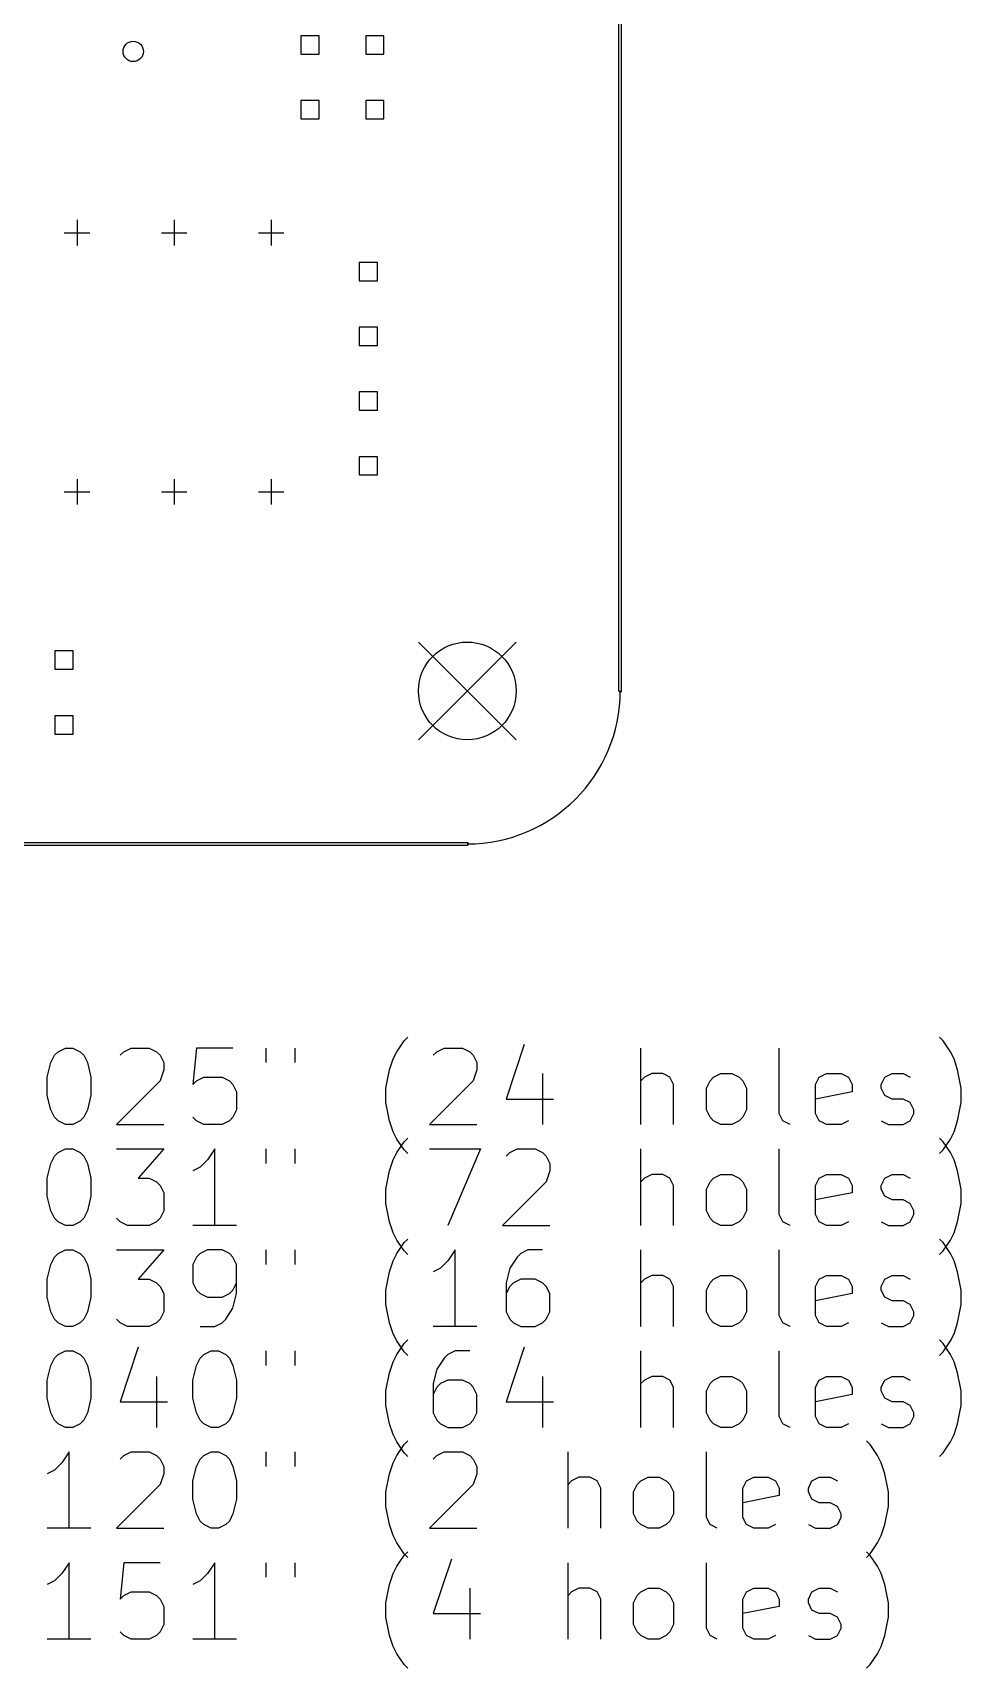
# Model space of a CAD drawing. Extents: x 126 to 198, y -177 to -50.
# Drawn here: x 161.9 to 198.4, y -177.3 to -113.2 of the extents above; entities that cross this region are included whole.
import ezdxf

# ---------------------------------------------------------------- set-up
doc = ezdxf.new("R2010")
doc.units = 0
doc.header["$MEASUREMENT"] = 0
doc.layers.add('BLACK', color=7, linetype='CONTINUOUS')

msp = doc.modelspace()

# ---------------------------------------------------------------- linework, layer by layer
at = {"layer": 'Black'}
for p, q in [((184.95, -139), (184.95, -56)), ((185.05, -139), (185.05, -56)), ((173.191, -113.301), (172.473, -113.301)), ((172.473, -113.301), (172.473, -114.019)), ((173.191, -114.019), (173.191, -113.301)), ((175.731, -113.301), (175.013, -113.301)), ((175.013, -113.301), (175.013, -114.019)), ((175.731, -114.019), (175.731, -113.301)), ((172.473, -114.019), (173.191, -114.019)), ((175.013, -114.019), (175.731, -114.019)), ((173.191, -115.841), (172.473, -115.841)), ((172.473, -115.841), (172.473, -116.559)), ((173.191, -116.559), (173.191, -115.841)), ((175.731, -115.841), (175.013, -115.841)), ((175.013, -115.841), (175.013, -116.559)), ((175.731, -116.559), (175.731, -115.841)), ((172.473, -116.559), (173.191, -116.559)), ((175.013, -116.559), (175.731, -116.559)), ((163.688, -120.526), (163.688, -121.526)), ((167.498, -120.526), (167.498, -121.526)), ((171.308, -120.526), (171.308, -121.526)), ((163.188, -121.026), (164.188, -121.026)), ((166.998, -121.026), (167.998, -121.026)), ((170.808, -121.026), (171.808, -121.026)), ((175.477, -122.191), (174.759, -122.191)), ((174.759, -122.191), (174.759, -122.909)), ((175.477, -122.909), (175.477, -122.191)), ((174.759, -122.909), (175.477, -122.909)), ((175.477, -124.731), (174.759, -124.731)), ((174.759, -124.731), (174.759, -125.449)), ((175.477, -125.449), (175.477, -124.731)), ((174.759, -125.449), (175.477, -125.449)), ((175.477, -127.271), (174.759, -127.271)), ((174.759, -127.271), (174.759, -127.989)), ((175.477, -127.989), (175.477, -127.271)), ((174.759, -127.989), (175.477, -127.989)), ((175.477, -129.811), (174.759, -129.811)), ((174.759, -129.811), (174.759, -130.529)), ((175.477, -130.529), (175.477, -129.811)), ((163.688, -130.686), (163.688, -131.686)), ((167.498, -130.686), (167.498, -131.686)), ((171.308, -130.686), (171.308, -131.686)), ((174.759, -130.529), (175.477, -130.529)), ((163.188, -131.186), (164.188, -131.186)), ((166.998, -131.186), (167.998, -131.186)), ((170.808, -131.186), (171.808, -131.186)), ((177.082, -137.082), (180.918, -140.918)), ((180.918, -137.082), (177.082, -140.918)), ((163.539, -137.431), (162.821, -137.431)), ((162.821, -137.431), (162.821, -138.149)), ((163.539, -138.149), (163.539, -137.431)), ((162.821, -138.149), (163.539, -138.149)), ((163.539, -139.971), (162.821, -139.971)), ((162.821, -139.971), (162.821, -140.689)), ((163.539, -140.689), (163.539, -139.971)), ((162.821, -140.689), (163.539, -140.689)), ((136, -144.95), (179, -144.95)), ((136, -145.05), (179, -145.05)), ((176.521, -152.721), (176.664, -152.579)), ((197.664, -152.721), (197.521, -152.579)), ((162.664, -153.579), (162.807, -153.293)), ((162.807, -153.293), (162.95, -153.15)), ((162.95, -153.15), (163.236, -153.007)), ((163.236, -153.007), (163.521, -153.007)), ((163.521, -153.007), (163.807, -153.15)), ((163.807, -153.15), (163.95, -153.293)), ((163.95, -153.293), (164.093, -153.579)), ((165.379, -153.293), (165.521, -153.15)), ((165.521, -153.15), (165.807, -153.007)), ((165.807, -153.007), (166.521, -153.007)), ((166.521, -153.007), (166.807, -153.15)), ((166.807, -153.15), (166.95, -153.293)), ((166.95, -153.293), (167.093, -153.579)), ((168.379, -153.007), (168.236, -154.436)), ((169.807, -153.007), (168.379, -153.007)), ((171.093, -153.007), (171.093, -153.579)), ((172.236, -153.007), (172.236, -153.579)), ((176.093, -153.436), (176.236, -153.15)), ((176.236, -153.15), (176.521, -152.721)), ((177.664, -153.293), (177.807, -153.15)), ((177.807, -153.15), (178.093, -153.007)), ((178.093, -153.007), (178.807, -153.007)), ((178.807, -153.007), (179.093, -153.15)), ((179.093, -153.15), (179.236, -153.293)), ((179.236, -153.293), (179.379, -153.579)), ((181.236, -152.864), (180.521, -155.007)), ((185.807, -156.007), (185.807, -153.007)), ((191.236, -155.579), (191.236, -153.007)), ((197.95, -153.15), (197.664, -152.721)), ((198.093, -153.436), (197.95, -153.15)), ((162.521, -154.15), (162.664, -153.579)), ((164.093, -153.579), (164.236, -154.15)), ((167.093, -153.864), (166.95, -154.293)), ((167.093, -153.579), (167.093, -153.864)), ((175.807, -154.579), (175.95, -153.864)), ((175.95, -153.864), (176.093, -153.436)), ((179.379, -153.864), (179.236, -154.293)), ((179.379, -153.579), (179.379, -153.864)), ((198.236, -153.864), (198.093, -153.436)), ((198.379, -154.579), (198.236, -153.864)), ((162.521, -154.864), (162.521, -154.15)), ((164.236, -154.15), (164.236, -154.864)), ((166.95, -154.293), (165.236, -156.007)), ((168.236, -154.436), (168.379, -154.293)), ((168.379, -154.293), (168.664, -154.15)), ((168.664, -154.15), (169.379, -154.15)), ((169.379, -154.15), (169.664, -154.293)), ((169.664, -154.293), (169.807, -154.436)), ((169.807, -154.436), (169.95, -154.721)), ((175.807, -155.15), (175.807, -154.579)), ((179.236, -154.293), (177.521, -156.007)), ((181.95, -154.007), (181.95, -156.007)), ((185.95, -154.15), (185.807, -154.293)), ((186.236, -154.007), (185.95, -154.15)), ((186.664, -154.007), (186.236, -154.007)), ((186.95, -154.15), (186.664, -154.007)), ((187.093, -154.436), (186.95, -154.15)), ((187.093, -156.007), (187.093, -154.436)), ((188.379, -154.579), (188.521, -154.293)), ((188.379, -155.436), (188.379, -154.579)), ((188.521, -154.293), (188.664, -154.15)), ((188.664, -154.15), (188.95, -154.007)), ((188.95, -154.007), (189.379, -154.007)), ((189.379, -154.007), (189.664, -154.15)), ((189.664, -154.15), (189.807, -154.293)), ((189.807, -154.293), (189.95, -154.579)), ((189.95, -154.579), (189.95, -155.436)), ((192.664, -154.436), (192.807, -154.15)), ((192.664, -155.579), (192.664, -154.436)), ((192.807, -154.15), (193.093, -154.007)), ((193.093, -154.007), (193.664, -154.007)), ((193.664, -154.007), (193.95, -154.15)), ((193.95, -154.15), (194.093, -154.436)), ((194.093, -154.436), (194.093, -154.721)), ((195.236, -154.436), (195.379, -154.15)), ((195.236, -154.579), (195.236, -154.436)), ((195.379, -154.864), (195.236, -154.579)), ((195.379, -154.15), (195.664, -154.007)), ((195.664, -154.007), (196.093, -154.007)), ((196.093, -154.007), (196.379, -154.15)), ((198.379, -155.15), (198.379, -154.579)), ((162.664, -155.436), (162.521, -154.864)), ((164.236, -154.864), (164.093, -155.436)), ((169.95, -154.721), (169.95, -155.436)), ((175.95, -155.864), (175.807, -155.15)), ((180.521, -155.007), (182.379, -155.007)), ((194.093, -154.721), (192.664, -155.007)), ((195.664, -155.007), (195.379, -154.864)), ((196.093, -155.007), (195.664, -155.007)), ((196.379, -155.15), (196.093, -155.007)), ((196.521, -155.436), (196.379, -155.15)), ((198.236, -155.864), (198.379, -155.15)), ((162.807, -155.721), (162.664, -155.436)), ((162.95, -155.864), (162.807, -155.721)), ((163.236, -156.007), (162.95, -155.864)), ((163.807, -155.864), (163.521, -156.007)), ((163.95, -155.721), (163.807, -155.864)), ((164.093, -155.436), (163.95, -155.721)), ((168.379, -155.864), (168.236, -155.721)), ((168.664, -156.007), (168.379, -155.864)), ((169.664, -155.864), (169.379, -156.007)), ((169.807, -155.721), (169.664, -155.864)), ((169.95, -155.436), (169.807, -155.721)), ((176.093, -156.293), (175.95, -155.864)), ((188.521, -155.721), (188.379, -155.436)), ((188.664, -155.864), (188.521, -155.721)), ((188.95, -156.007), (188.664, -155.864)), ((189.664, -155.864), (189.379, -156.007)), ((189.807, -155.721), (189.664, -155.864)), ((189.95, -155.436), (189.807, -155.721)), ((191.379, -155.864), (191.236, -155.579)), ((191.664, -156.007), (191.379, -155.864)), ((192.807, -155.864), (192.664, -155.579)), ((193.093, -156.007), (192.807, -155.864)), ((193.95, -155.864), (193.664, -156.007)), ((195.236, -155.864), (195.521, -156.007)), ((196.093, -156.007), (196.379, -155.864)), ((196.379, -155.864), (196.521, -155.579)), ((196.521, -155.579), (196.521, -155.436)), ((198.093, -156.293), (198.236, -155.864)), ((163.521, -156.007), (163.236, -156.007)), ((165.236, -156.007), (167.093, -156.007)), ((169.379, -156.007), (168.664, -156.007)), ((176.236, -156.579), (176.093, -156.293)), ((176.521, -156.681), (176.664, -156.539)), ((177.521, -156.007), (179.379, -156.007)), ((189.379, -156.007), (188.95, -156.007)), ((193.664, -156.007), (193.093, -156.007)), ((195.521, -156.007), (196.093, -156.007)), ((197.664, -156.681), (197.521, -156.539)), ((197.95, -156.579), (198.093, -156.293)), ((162.807, -157.253), (162.95, -157.11)), ((162.95, -157.11), (163.236, -156.967)), ((163.236, -156.967), (163.521, -156.967)), ((163.521, -156.967), (163.807, -157.11)), ((163.807, -157.11), (163.95, -157.253)), ((165.236, -156.967), (167.093, -156.967)), ((167.093, -156.967), (166.093, -158.11)), ((169.093, -156.967), (168.807, -157.396)), ((169.093, -159.967), (169.093, -156.967)), ((171.093, -156.967), (171.093, -157.539)), ((172.236, -156.967), (172.236, -157.539)), ((176.093, -157.396), (176.236, -157.11)), ((176.521, -157.007), (176.236, -156.579)), ((176.236, -157.11), (176.521, -156.681)), ((176.664, -157.15), (176.521, -157.007)), ((177.521, -156.967), (179.521, -156.967)), ((179.521, -156.967), (178.236, -159.967)), ((180.521, -157.253), (180.664, -157.11)), ((180.664, -157.11), (180.95, -156.967)), ((180.95, -156.967), (181.664, -156.967)), ((181.664, -156.967), (181.95, -157.11)), ((181.95, -157.11), (182.093, -157.253)), ((185.807, -159.967), (185.807, -156.967)), ((191.236, -159.539), (191.236, -156.967)), ((197.521, -157.15), (197.664, -157.007)), ((197.664, -157.007), (197.95, -156.579)), ((197.95, -157.11), (197.664, -156.681)), ((198.093, -157.396), (197.95, -157.11)), ((162.521, -158.11), (162.664, -157.539)), ((162.664, -157.539), (162.807, -157.253)), ((163.95, -157.253), (164.093, -157.539)), ((164.093, -157.539), (164.236, -158.11)), ((168.521, -157.681), (168.236, -157.824)), ((168.807, -157.396), (168.521, -157.681)), ((175.807, -158.539), (175.95, -157.824)), ((175.95, -157.824), (176.093, -157.396)), ((182.093, -157.253), (182.236, -157.539)), ((182.236, -157.824), (182.093, -158.253)), ((182.236, -157.539), (182.236, -157.824)), ((198.236, -157.824), (198.093, -157.396)), ((198.379, -158.539), (198.236, -157.824)), ((162.521, -158.824), (162.521, -158.11)), ((164.236, -158.11), (164.236, -158.824)), ((166.093, -158.11), (166.521, -158.11)), ((166.521, -158.11), (166.807, -158.253)), ((166.807, -158.253), (166.95, -158.396)), ((166.95, -158.396), (167.093, -158.681)), ((182.093, -158.253), (180.379, -159.967)), ((185.95, -158.11), (185.807, -158.253)), ((186.236, -157.967), (185.95, -158.11)), ((186.664, -157.967), (186.236, -157.967)), ((186.95, -158.11), (186.664, -157.967)), ((187.093, -158.396), (186.95, -158.11)), ((187.093, -159.967), (187.093, -158.396)), ((188.379, -158.539), (188.521, -158.253)), ((188.521, -158.253), (188.664, -158.11)), ((188.664, -158.11), (188.95, -157.967)), ((188.95, -157.967), (189.379, -157.967)), ((189.379, -157.967), (189.664, -158.11)), ((189.664, -158.11), (189.807, -158.253)), ((189.807, -158.253), (189.95, -158.539)), ((192.664, -158.396), (192.807, -158.11)), ((192.664, -159.539), (192.664, -158.396)), ((192.807, -158.11), (193.093, -157.967)), ((193.093, -157.967), (193.664, -157.967)), ((193.664, -157.967), (193.95, -158.11)), ((193.95, -158.11), (194.093, -158.396)), ((194.093, -158.396), (194.093, -158.681)), ((195.236, -158.396), (195.379, -158.11)), ((195.236, -158.539), (195.236, -158.396)), ((195.379, -158.11), (195.664, -157.967)), ((195.664, -157.967), (196.093, -157.967)), ((196.093, -157.967), (196.379, -158.11)), ((162.664, -159.396), (162.521, -158.824)), ((164.236, -158.824), (164.093, -159.396)), ((167.093, -158.681), (167.093, -159.396)), ((175.807, -159.11), (175.807, -158.539)), ((175.95, -159.824), (175.807, -159.11)), ((188.379, -159.396), (188.379, -158.539)), ((189.95, -158.539), (189.95, -159.396)), ((194.093, -158.681), (192.664, -158.967)), ((195.379, -158.824), (195.236, -158.539)), ((195.664, -158.967), (195.379, -158.824)), ((196.093, -158.967), (195.664, -158.967)), ((196.379, -159.11), (196.093, -158.967)), ((196.521, -159.396), (196.379, -159.11)), ((198.236, -159.824), (198.379, -159.11)), ((198.379, -159.11), (198.379, -158.539)), ((162.807, -159.681), (162.664, -159.396)), ((162.95, -159.824), (162.807, -159.681)), ((163.95, -159.681), (163.807, -159.824)), ((164.093, -159.396), (163.95, -159.681)), ((165.379, -159.824), (165.236, -159.681)), ((166.95, -159.681), (166.807, -159.824)), ((167.093, -159.396), (166.95, -159.681)), ((188.521, -159.681), (188.379, -159.396)), ((188.664, -159.824), (188.521, -159.681)), ((189.807, -159.681), (189.664, -159.824)), ((189.95, -159.396), (189.807, -159.681)), ((191.379, -159.824), (191.236, -159.539)), ((192.807, -159.824), (192.664, -159.539)), ((196.379, -159.824), (196.521, -159.539)), ((196.521, -159.539), (196.521, -159.396)), ((163.236, -159.967), (162.95, -159.824)), ((163.521, -159.967), (163.236, -159.967)), ((163.807, -159.824), (163.521, -159.967)), ((165.664, -159.967), (165.379, -159.824)), ((166.521, -159.967), (165.664, -159.967)), ((166.807, -159.824), (166.521, -159.967)), ((169.95, -159.967), (168.236, -159.967)), ((176.093, -160.253), (175.95, -159.824)), ((176.236, -160.539), (176.093, -160.253)), ((180.379, -159.967), (182.236, -159.967)), ((188.95, -159.967), (188.664, -159.824)), ((189.379, -159.967), (188.95, -159.967)), ((189.664, -159.824), (189.379, -159.967)), ((191.664, -159.967), (191.379, -159.824)), ((193.093, -159.967), (192.807, -159.824)), ((193.664, -159.967), (193.093, -159.967)), ((193.95, -159.824), (193.664, -159.967)), ((195.236, -159.824), (195.521, -159.967)), ((195.521, -159.967), (196.093, -159.967)), ((196.093, -159.967), (196.379, -159.824)), ((197.95, -160.539), (198.093, -160.253)), ((198.093, -160.253), (198.236, -159.824)), ((162.95, -161.07), (163.236, -160.927)), ((163.236, -160.927), (163.521, -160.927)), ((163.521, -160.927), (163.807, -161.07)), ((165.236, -160.927), (167.093, -160.927)), ((167.093, -160.927), (166.093, -162.07)), ((168.807, -160.927), (168.521, -161.07)), ((169.379, -160.927), (168.807, -160.927)), ((169.664, -161.07), (169.379, -160.927)), ((171.093, -160.927), (171.093, -161.499)), ((172.236, -160.927), (172.236, -161.499)), ((176.521, -160.967), (176.236, -160.539)), ((176.236, -161.07), (176.521, -160.641)), ((176.521, -160.641), (176.664, -160.499)), ((176.664, -161.11), (176.521, -160.967)), ((178.521, -160.927), (178.236, -161.356)), ((178.521, -163.927), (178.521, -160.927)), ((181.379, -160.927), (181.093, -161.07)), ((181.95, -160.927), (181.379, -160.927)), ((185.807, -163.927), (185.807, -160.927)), ((191.236, -163.499), (191.236, -160.927)), ((197.664, -160.641), (197.521, -160.499)), ((197.521, -161.11), (197.664, -160.967)), ((197.664, -160.967), (197.95, -160.539)), ((197.95, -161.07), (197.664, -160.641)), ((162.521, -162.07), (162.664, -161.499)), ((162.664, -161.499), (162.807, -161.213)), ((162.807, -161.213), (162.95, -161.07)), ((163.807, -161.07), (163.95, -161.213)), ((163.95, -161.213), (164.093, -161.499)), ((164.093, -161.499), (164.236, -162.07)), ((168.379, -161.213), (168.236, -161.499)), ((168.236, -161.499), (168.236, -162.213)), ((168.521, -161.07), (168.379, -161.213)), ((169.807, -161.213), (169.664, -161.07)), ((169.95, -161.499), (169.807, -161.213)), ((169.95, -162.641), (169.95, -161.499)), ((175.95, -161.784), (176.093, -161.356)), ((176.093, -161.356), (176.236, -161.07)), ((177.95, -161.641), (177.664, -161.784)), ((178.236, -161.356), (177.95, -161.641)), ((180.664, -161.641), (180.521, -162.213)), ((180.95, -161.213), (180.664, -161.641)), ((181.093, -161.07), (180.95, -161.213)), ((198.093, -161.356), (197.95, -161.07)), ((198.236, -161.784), (198.093, -161.356)), ((162.521, -162.784), (162.521, -162.07)), ((164.236, -162.07), (164.236, -162.784)), ((166.093, -162.07), (166.521, -162.07)), ((166.521, -162.07), (166.807, -162.213)), ((166.807, -162.213), (166.95, -162.356)), ((168.236, -162.213), (168.379, -162.499)), ((169.807, -162.499), (169.95, -162.213)), ((175.807, -162.499), (175.95, -161.784)), ((180.521, -162.213), (180.521, -163.356)), ((180.807, -162.213), (180.664, -162.356)), ((181.093, -162.07), (180.807, -162.213)), ((181.664, -162.07), (181.093, -162.07)), ((181.95, -162.213), (181.664, -162.07)), ((182.093, -162.356), (181.95, -162.213)), ((185.95, -162.07), (185.807, -162.213)), ((186.236, -161.927), (185.95, -162.07)), ((186.664, -161.927), (186.236, -161.927)), ((186.95, -162.07), (186.664, -161.927)), ((187.093, -162.356), (186.95, -162.07)), ((188.379, -162.499), (188.521, -162.213)), ((188.521, -162.213), (188.664, -162.07)), ((188.664, -162.07), (188.95, -161.927)), ((188.95, -161.927), (189.379, -161.927)), ((189.379, -161.927), (189.664, -162.07)), ((189.664, -162.07), (189.807, -162.213)), ((189.807, -162.213), (189.95, -162.499)), ((192.664, -162.356), (192.807, -162.07)), ((192.807, -162.07), (193.093, -161.927)), ((193.093, -161.927), (193.664, -161.927)), ((193.664, -161.927), (193.95, -162.07)), ((193.95, -162.07), (194.093, -162.356)), ((195.236, -162.356), (195.379, -162.07)), ((195.379, -162.07), (195.664, -161.927)), ((195.664, -161.927), (196.093, -161.927)), ((196.093, -161.927), (196.379, -162.07)), ((198.379, -162.499), (198.236, -161.784)), ((162.664, -163.356), (162.521, -162.784)), ((164.236, -162.784), (164.093, -163.356)), ((166.95, -162.356), (167.093, -162.641)), ((167.093, -162.641), (167.093, -163.356)), ((168.379, -162.499), (168.521, -162.641)), ((168.521, -162.641), (168.807, -162.784)), ((168.807, -162.784), (169.379, -162.784)), ((169.379, -162.784), (169.664, -162.641)), ((169.664, -162.641), (169.807, -162.499)), ((169.807, -163.213), (169.95, -162.641)), ((175.807, -163.07), (175.807, -162.499)), ((180.664, -162.356), (180.521, -162.641)), ((182.236, -162.641), (182.093, -162.356)), ((182.236, -163.356), (182.236, -162.641)), ((187.093, -163.927), (187.093, -162.356)), ((188.379, -163.356), (188.379, -162.499)), ((189.95, -162.499), (189.95, -163.356)), ((192.664, -163.499), (192.664, -162.356)), ((194.093, -162.641), (192.664, -162.927)), ((194.093, -162.356), (194.093, -162.641)), ((195.236, -162.499), (195.236, -162.356)), ((195.379, -162.784), (195.236, -162.499)), ((195.664, -162.927), (195.379, -162.784)), ((196.093, -162.927), (195.664, -162.927)), ((196.379, -163.07), (196.093, -162.927)), ((198.379, -163.07), (198.379, -162.499)), ((162.807, -163.641), (162.664, -163.356)), ((164.093, -163.356), (163.95, -163.641)), ((167.093, -163.356), (166.95, -163.641)), ((169.521, -163.641), (169.807, -163.213)), ((175.95, -163.784), (175.807, -163.07)), ((180.521, -163.356), (180.664, -163.641)), ((182.093, -163.641), (182.236, -163.356)), ((188.521, -163.641), (188.379, -163.356)), ((189.95, -163.356), (189.807, -163.641)), ((191.379, -163.784), (191.236, -163.499)), ((192.807, -163.784), (192.664, -163.499)), ((196.521, -163.356), (196.379, -163.07)), ((196.379, -163.784), (196.521, -163.499)), ((196.521, -163.499), (196.521, -163.356)), ((198.236, -163.784), (198.379, -163.07)), ((162.95, -163.784), (162.807, -163.641)), ((163.236, -163.927), (162.95, -163.784)), ((163.521, -163.927), (163.236, -163.927)), ((163.807, -163.784), (163.521, -163.927)), ((163.95, -163.641), (163.807, -163.784)), ((165.379, -163.784), (165.236, -163.641)), ((165.664, -163.927), (165.379, -163.784)), ((166.521, -163.927), (165.664, -163.927)), ((166.807, -163.784), (166.521, -163.927)), ((166.95, -163.641), (166.807, -163.784)), ((168.521, -163.927), (169.093, -163.927)), ((169.093, -163.927), (169.379, -163.784)), ((169.379, -163.784), (169.521, -163.641)), ((176.093, -164.213), (175.95, -163.784)), ((176.236, -164.499), (176.093, -164.213)), ((179.379, -163.927), (177.664, -163.927)), ((180.664, -163.641), (180.807, -163.784)), ((180.807, -163.784), (181.093, -163.927)), ((181.093, -163.927), (181.664, -163.927)), ((181.664, -163.927), (181.95, -163.784)), ((181.95, -163.784), (182.093, -163.641)), ((188.664, -163.784), (188.521, -163.641)), ((188.95, -163.927), (188.664, -163.784)), ((189.379, -163.927), (188.95, -163.927)), ((189.664, -163.784), (189.379, -163.927)), ((189.807, -163.641), (189.664, -163.784)), ((191.664, -163.927), (191.379, -163.784)), ((193.093, -163.927), (192.807, -163.784)), ((193.664, -163.927), (193.093, -163.927)), ((193.95, -163.784), (193.664, -163.927)), ((195.236, -163.784), (195.521, -163.927)), ((195.521, -163.927), (196.093, -163.927)), ((196.093, -163.927), (196.379, -163.784)), ((197.95, -164.499), (198.093, -164.213)), ((198.093, -164.213), (198.236, -163.784)), ((162.95, -165.03), (163.236, -164.887)), ((163.236, -164.887), (163.521, -164.887)), ((163.521, -164.887), (163.807, -165.03)), ((166.093, -164.744), (165.379, -166.887)), ((168.664, -165.03), (168.95, -164.887)), ((168.95, -164.887), (169.236, -164.887)), ((169.236, -164.887), (169.521, -165.03)), ((171.093, -164.887), (171.093, -165.459)), ((172.236, -164.887), (172.236, -165.459)), ((176.521, -164.927), (176.236, -164.499)), ((176.236, -165.03), (176.521, -164.601)), ((176.521, -164.601), (176.664, -164.459)), ((178.521, -164.887), (178.236, -165.03)), ((179.093, -164.887), (178.521, -164.887)), ((181.236, -164.744), (180.521, -166.887)), ((185.807, -167.887), (185.807, -164.887)), ((191.236, -167.459), (191.236, -164.887)), ((197.664, -164.601), (197.521, -164.459)), ((197.664, -164.927), (197.95, -164.499)), ((197.95, -165.03), (197.664, -164.601)), ((162.521, -166.03), (162.664, -165.459)), ((162.664, -165.459), (162.807, -165.173)), ((162.807, -165.173), (162.95, -165.03)), ((163.807, -165.03), (163.95, -165.173)), ((163.95, -165.173), (164.093, -165.459)), ((164.093, -165.459), (164.236, -166.03)), ((168.236, -166.03), (168.379, -165.459)), ((168.379, -165.459), (168.521, -165.173)), ((168.521, -165.173), (168.664, -165.03)), ((169.521, -165.03), (169.664, -165.173)), ((169.664, -165.173), (169.807, -165.459)), ((169.807, -165.459), (169.95, -166.03)), ((175.95, -165.744), (176.093, -165.316)), ((176.093, -165.316), (176.236, -165.03)), ((176.664, -165.07), (176.521, -164.927)), ((178.093, -165.173), (177.807, -165.601)), ((178.236, -165.03), (178.093, -165.173)), ((197.521, -165.07), (197.664, -164.927)), ((198.093, -165.316), (197.95, -165.03)), ((198.236, -165.744), (198.093, -165.316)), ((162.521, -166.744), (162.521, -166.03)), ((164.236, -166.03), (164.236, -166.744)), ((166.807, -165.887), (166.807, -167.887)), ((168.236, -166.744), (168.236, -166.03)), ((169.95, -166.03), (169.95, -166.744)), ((175.807, -166.459), (175.95, -165.744)), ((177.807, -165.601), (177.664, -166.173)), ((178.236, -166.03), (177.95, -166.173)), ((178.807, -166.03), (178.236, -166.03)), ((179.093, -166.173), (178.807, -166.03)), ((181.95, -165.887), (181.95, -167.887)), ((185.95, -166.03), (185.807, -166.173)), ((186.236, -165.887), (185.95, -166.03)), ((186.664, -165.887), (186.236, -165.887)), ((186.95, -166.03), (186.664, -165.887)), ((187.093, -166.316), (186.95, -166.03)), ((188.521, -166.173), (188.664, -166.03)), ((188.664, -166.03), (188.95, -165.887)), ((188.95, -165.887), (189.379, -165.887)), ((189.379, -165.887), (189.664, -166.03)), ((189.664, -166.03), (189.807, -166.173)), ((192.664, -166.316), (192.807, -166.03)), ((192.807, -166.03), (193.093, -165.887)), ((193.093, -165.887), (193.664, -165.887)), ((193.664, -165.887), (193.95, -166.03)), ((193.95, -166.03), (194.093, -166.316)), ((195.236, -166.316), (195.379, -166.03)), ((195.379, -166.03), (195.664, -165.887)), ((195.664, -165.887), (196.093, -165.887)), ((196.093, -165.887), (196.379, -166.03)), ((198.379, -166.459), (198.236, -165.744)), ((162.664, -167.316), (162.521, -166.744)), ((164.236, -166.744), (164.093, -167.316)), ((168.379, -167.316), (168.236, -166.744)), ((169.95, -166.744), (169.807, -167.316)), ((175.807, -167.03), (175.807, -166.459)), ((177.664, -166.173), (177.664, -167.316)), ((177.807, -166.316), (177.664, -166.601)), ((177.95, -166.173), (177.807, -166.316)), ((179.236, -166.316), (179.093, -166.173)), ((179.379, -166.601), (179.236, -166.316)), ((179.379, -167.316), (179.379, -166.601)), ((187.093, -167.887), (187.093, -166.316)), ((188.379, -166.459), (188.521, -166.173)), ((188.379, -167.316), (188.379, -166.459)), ((189.807, -166.173), (189.95, -166.459)), ((189.95, -166.459), (189.95, -167.316)), ((192.664, -167.459), (192.664, -166.316)), ((194.093, -166.601), (192.664, -166.887)), ((194.093, -166.316), (194.093, -166.601)), ((195.236, -166.459), (195.236, -166.316)), ((195.379, -166.744), (195.236, -166.459)), ((195.664, -166.887), (195.379, -166.744)), ((198.379, -167.03), (198.379, -166.459)), ((162.807, -167.601), (162.664, -167.316)), ((164.093, -167.316), (163.95, -167.601)), ((165.379, -166.887), (167.236, -166.887)), ((168.521, -167.601), (168.379, -167.316)), ((169.807, -167.316), (169.664, -167.601)), ((175.95, -167.744), (175.807, -167.03)), ((177.664, -167.316), (177.807, -167.601)), ((179.236, -167.601), (179.379, -167.316)), ((180.521, -166.887), (182.379, -166.887)), ((188.521, -167.601), (188.379, -167.316)), ((189.95, -167.316), (189.807, -167.601)), ((196.093, -166.887), (195.664, -166.887)), ((196.379, -167.03), (196.093, -166.887)), ((196.521, -167.316), (196.379, -167.03)), ((196.521, -167.459), (196.521, -167.316)), ((198.236, -167.744), (198.379, -167.03)), ((162.95, -167.744), (162.807, -167.601)), ((163.236, -167.887), (162.95, -167.744)), ((163.521, -167.887), (163.236, -167.887)), ((163.807, -167.744), (163.521, -167.887)), ((163.95, -167.601), (163.807, -167.744)), ((168.664, -167.744), (168.521, -167.601)), ((168.95, -167.887), (168.664, -167.744)), ((169.236, -167.887), (168.95, -167.887)), ((169.521, -167.744), (169.236, -167.887)), ((169.664, -167.601), (169.521, -167.744)), ((176.093, -168.173), (175.95, -167.744)), ((177.807, -167.601), (177.95, -167.744)), ((177.95, -167.744), (178.236, -167.887)), ((178.236, -167.887), (178.807, -167.887)), ((178.807, -167.887), (179.093, -167.744)), ((179.093, -167.744), (179.236, -167.601)), ((188.664, -167.744), (188.521, -167.601)), ((188.95, -167.887), (188.664, -167.744)), ((189.379, -167.887), (188.95, -167.887)), ((189.664, -167.744), (189.379, -167.887)), ((189.807, -167.601), (189.664, -167.744)), ((191.379, -167.744), (191.236, -167.459)), ((191.664, -167.887), (191.379, -167.744)), ((192.807, -167.744), (192.664, -167.459)), ((193.093, -167.887), (192.807, -167.744)), ((193.664, -167.887), (193.093, -167.887)), ((193.95, -167.744), (193.664, -167.887)), ((195.236, -167.744), (195.521, -167.887)), ((195.521, -167.887), (196.093, -167.887)), ((196.093, -167.887), (196.379, -167.744)), ((196.379, -167.744), (196.521, -167.459)), ((198.093, -168.173), (198.236, -167.744)), ((176.236, -168.459), (176.093, -168.173)), ((176.521, -168.887), (176.236, -168.459)), ((176.236, -168.99), (176.521, -168.561)), ((176.521, -168.561), (176.664, -168.419)), ((194.807, -168.561), (194.664, -168.419)), ((195.093, -168.99), (194.807, -168.561)), ((197.664, -168.887), (197.95, -168.459)), ((197.95, -168.459), (198.093, -168.173)), ((163.093, -169.276), (162.807, -169.561)), ((163.379, -168.847), (163.093, -169.276)), ((163.379, -171.847), (163.379, -168.847)), ((165.379, -169.133), (165.521, -168.99)), ((165.521, -168.99), (165.807, -168.847)), ((165.807, -168.847), (166.521, -168.847)), ((166.521, -168.847), (166.807, -168.99)), ((166.807, -168.99), (166.95, -169.133)), ((166.95, -169.133), (167.093, -169.419)), ((168.379, -169.419), (168.521, -169.133)), ((168.521, -169.133), (168.664, -168.99)), ((168.664, -168.99), (168.95, -168.847)), ((168.95, -168.847), (169.236, -168.847)), ((169.236, -168.847), (169.521, -168.99)), ((169.521, -168.99), (169.664, -169.133)), ((169.664, -169.133), (169.807, -169.419)), ((171.093, -168.847), (171.093, -169.419)), ((172.236, -168.847), (172.236, -169.419)), ((175.95, -169.704), (176.093, -169.276)), ((176.093, -169.276), (176.236, -168.99)), ((176.664, -169.03), (176.521, -168.887)), ((177.664, -169.133), (177.807, -168.99)), ((177.807, -168.99), (178.093, -168.847)), ((178.093, -168.847), (178.807, -168.847)), ((178.807, -168.847), (179.093, -168.99)), ((179.093, -168.99), (179.236, -169.133)), ((179.236, -169.133), (179.379, -169.419)), ((182.95, -171.847), (182.95, -168.847)), ((188.379, -171.419), (188.379, -168.847)), ((195.236, -169.276), (195.093, -168.99)), ((195.379, -169.704), (195.236, -169.276)), ((197.521, -169.03), (197.664, -168.887)), ((162.807, -169.561), (162.521, -169.704)), ((167.093, -169.704), (166.95, -170.133)), ((167.093, -169.419), (167.093, -169.704)), ((168.236, -169.99), (168.379, -169.419)), ((168.236, -170.704), (168.236, -169.99)), ((169.807, -169.419), (169.95, -169.99)), ((169.95, -169.99), (169.95, -170.704)), ((175.807, -170.419), (175.95, -169.704)), ((179.379, -169.704), (179.236, -170.133)), ((179.379, -169.419), (179.379, -169.704)), ((183.093, -169.99), (182.95, -170.133)), ((183.379, -169.847), (183.093, -169.99)), ((183.807, -169.847), (183.379, -169.847)), ((184.093, -169.99), (183.807, -169.847)), ((184.236, -170.276), (184.093, -169.99)), ((185.664, -170.133), (185.807, -169.99)), ((185.807, -169.99), (186.093, -169.847)), ((186.093, -169.847), (186.521, -169.847)), ((186.521, -169.847), (186.807, -169.99)), ((186.807, -169.99), (186.95, -170.133)), ((189.807, -170.276), (189.95, -169.99)), ((189.95, -169.99), (190.236, -169.847)), ((190.236, -169.847), (190.807, -169.847)), ((190.807, -169.847), (191.093, -169.99)), ((191.093, -169.99), (191.236, -170.276)), ((192.379, -170.276), (192.521, -169.99)), ((192.521, -169.99), (192.807, -169.847)), ((192.807, -169.847), (193.236, -169.847)), ((193.236, -169.847), (193.521, -169.99)), ((195.521, -170.419), (195.379, -169.704)), ((166.95, -170.133), (165.236, -171.847)), ((175.807, -170.99), (175.807, -170.419)), ((179.236, -170.133), (177.521, -171.847)), ((184.236, -171.847), (184.236, -170.276)), ((185.521, -170.419), (185.664, -170.133)), ((185.521, -171.276), (185.521, -170.419)), ((186.95, -170.133), (187.093, -170.419)), ((187.093, -170.419), (187.093, -171.276)), ((189.807, -171.419), (189.807, -170.276)), ((191.236, -170.561), (189.807, -170.847)), ((191.236, -170.276), (191.236, -170.561)), ((192.379, -170.419), (192.379, -170.276)), ((192.521, -170.704), (192.379, -170.419)), ((195.521, -170.99), (195.521, -170.419)), ((168.379, -171.276), (168.236, -170.704)), ((168.521, -171.561), (168.379, -171.276)), ((169.807, -171.276), (169.664, -171.561)), ((169.95, -170.704), (169.807, -171.276)), ((175.95, -171.704), (175.807, -170.99)), ((185.664, -171.561), (185.521, -171.276)), ((187.093, -171.276), (186.95, -171.561)), ((192.807, -170.847), (192.521, -170.704)), ((193.236, -170.847), (192.807, -170.847)), ((193.521, -170.99), (193.236, -170.847)), ((193.664, -171.276), (193.521, -170.99)), ((193.664, -171.419), (193.664, -171.276)), ((195.379, -171.704), (195.521, -170.99)), ((164.236, -171.847), (162.521, -171.847)), ((165.236, -171.847), (167.093, -171.847)), ((168.664, -171.704), (168.521, -171.561)), ((168.95, -171.847), (168.664, -171.704)), ((169.236, -171.847), (168.95, -171.847)), ((169.521, -171.704), (169.236, -171.847)), ((169.664, -171.561), (169.521, -171.704)), ((176.093, -172.133), (175.95, -171.704)), ((177.521, -171.847), (179.379, -171.847)), ((185.807, -171.704), (185.664, -171.561)), ((186.093, -171.847), (185.807, -171.704)), ((186.521, -171.847), (186.093, -171.847)), ((186.807, -171.704), (186.521, -171.847)), ((186.95, -171.561), (186.807, -171.704)), ((188.521, -171.704), (188.379, -171.419)), ((188.807, -171.847), (188.521, -171.704)), ((189.95, -171.704), (189.807, -171.419)), ((190.236, -171.847), (189.95, -171.704)), ((190.807, -171.847), (190.236, -171.847)), ((191.093, -171.704), (190.807, -171.847)), ((192.379, -171.704), (192.664, -171.847)), ((192.664, -171.847), (193.236, -171.847)), ((193.236, -171.847), (193.521, -171.704)), ((193.521, -171.704), (193.664, -171.419)), ((195.236, -172.133), (195.379, -171.704)), ((176.236, -172.419), (176.093, -172.133)), ((176.521, -172.847), (176.236, -172.419)), ((194.807, -172.847), (195.093, -172.419)), ((195.093, -172.419), (195.236, -172.133)), ((163.379, -173.195), (163.093, -173.624)), ((163.379, -176.195), (163.379, -173.195)), ((165.521, -173.195), (165.379, -174.624)), ((166.95, -173.195), (165.521, -173.195)), ((169.093, -173.195), (168.807, -173.624)), ((169.093, -176.195), (169.093, -173.195)), ((171.093, -173.195), (171.093, -173.767)), ((172.236, -173.195), (172.236, -173.767)), ((176.236, -173.338), (176.521, -172.909)), ((176.521, -172.909), (176.664, -172.767)), ((176.664, -172.99), (176.521, -172.847)), ((178.379, -173.052), (177.664, -175.195)), ((182.95, -176.195), (182.95, -173.195)), ((188.379, -175.767), (188.379, -173.195)), ((194.807, -172.909), (194.664, -172.767)), ((194.664, -172.99), (194.807, -172.847)), ((195.093, -173.338), (194.807, -172.909)), ((163.093, -173.624), (162.807, -173.909)), ((168.807, -173.624), (168.521, -173.909)), ((175.95, -174.052), (176.093, -173.624)), ((176.093, -173.624), (176.236, -173.338)), ((195.236, -173.624), (195.093, -173.338)), ((195.379, -174.052), (195.236, -173.624)), ((162.807, -173.909), (162.521, -174.052)), ((165.379, -174.624), (165.521, -174.481)), ((165.521, -174.481), (165.807, -174.338)), ((165.807, -174.338), (166.521, -174.338)), ((166.521, -174.338), (166.807, -174.481)), ((166.807, -174.481), (166.95, -174.624)), ((168.521, -173.909), (168.236, -174.052)), ((175.807, -174.767), (175.95, -174.052)), ((179.093, -174.195), (179.093, -176.195)), ((183.093, -174.338), (182.95, -174.481)), ((183.379, -174.195), (183.093, -174.338)), ((183.807, -174.195), (183.379, -174.195)), ((184.093, -174.338), (183.807, -174.195)), ((184.236, -174.624), (184.093, -174.338)), ((185.521, -174.767), (185.664, -174.481)), ((185.664, -174.481), (185.807, -174.338)), ((185.807, -174.338), (186.093, -174.195)), ((186.093, -174.195), (186.521, -174.195)), ((186.521, -174.195), (186.807, -174.338)), ((186.807, -174.338), (186.95, -174.481)), ((186.95, -174.481), (187.093, -174.767)), ((189.807, -174.624), (189.95, -174.338)), ((189.95, -174.338), (190.236, -174.195)), ((190.236, -174.195), (190.807, -174.195)), ((190.807, -174.195), (191.093, -174.338)), ((191.093, -174.338), (191.236, -174.624)), ((192.379, -174.624), (192.521, -174.338)), ((192.521, -174.338), (192.807, -174.195)), ((192.807, -174.195), (193.236, -174.195)), ((193.236, -174.195), (193.521, -174.338)), ((195.521, -174.767), (195.379, -174.052)), ((166.95, -174.624), (167.093, -174.909)), ((167.093, -174.909), (167.093, -175.624)), ((175.807, -175.338), (175.807, -174.767)), ((184.236, -176.195), (184.236, -174.624)), ((185.521, -175.624), (185.521, -174.767)), ((187.093, -174.767), (187.093, -175.624)), ((189.807, -175.767), (189.807, -174.624)), ((191.236, -174.909), (189.807, -175.195)), ((191.236, -174.624), (191.236, -174.909)), ((192.379, -174.767), (192.379, -174.624)), ((192.521, -175.052), (192.379, -174.767)), ((192.807, -175.195), (192.521, -175.052)), ((195.521, -175.338), (195.521, -174.767)), ((167.093, -175.624), (166.95, -175.909)), ((175.95, -176.052), (175.807, -175.338)), ((177.664, -175.195), (179.521, -175.195)), ((185.664, -175.909), (185.521, -175.624)), ((187.093, -175.624), (186.95, -175.909)), ((188.521, -176.052), (188.379, -175.767)), ((189.95, -176.052), (189.807, -175.767)), ((193.236, -175.195), (192.807, -175.195)), ((193.521, -175.338), (193.236, -175.195)), ((193.664, -175.624), (193.521, -175.338)), ((193.521, -176.052), (193.664, -175.767)), ((193.664, -175.767), (193.664, -175.624)), ((195.379, -176.052), (195.521, -175.338)), ((164.236, -176.195), (162.521, -176.195)), ((165.521, -176.052), (165.379, -175.909)), ((165.807, -176.195), (165.521, -176.052)), ((166.521, -176.195), (165.807, -176.195)), ((166.807, -176.052), (166.521, -176.195)), ((166.95, -175.909), (166.807, -176.052)), ((169.95, -176.195), (168.236, -176.195)), ((176.093, -176.481), (175.95, -176.052)), ((185.807, -176.052), (185.664, -175.909)), ((186.093, -176.195), (185.807, -176.052)), ((186.521, -176.195), (186.093, -176.195)), ((186.807, -176.052), (186.521, -176.195)), ((186.95, -175.909), (186.807, -176.052)), ((188.807, -176.195), (188.521, -176.052)), ((190.236, -176.195), (189.95, -176.052)), ((190.807, -176.195), (190.236, -176.195)), ((191.093, -176.052), (190.807, -176.195)), ((192.379, -176.052), (192.664, -176.195)), ((192.664, -176.195), (193.236, -176.195)), ((193.236, -176.195), (193.521, -176.052)), ((195.236, -176.481), (195.379, -176.052)), ((176.236, -176.767), (176.093, -176.481)), ((176.521, -177.195), (176.236, -176.767)), ((194.807, -177.195), (195.093, -176.767)), ((195.093, -176.767), (195.236, -176.481)), ((176.664, -177.338), (176.521, -177.195)), ((194.664, -177.338), (194.807, -177.195))]:
    msp.add_line(p, q, dxfattribs=at)
for centre, radius in [((165.894, -113.914), 0.4), ((179, -139), 1.9177)]:
    msp.add_circle(centre, radius, dxfattribs=at)
for centre, radius, start, end in [((179, -139), 6, -90, 0), ((185, -139), 0.05, 180, 360), ((179, -145), 0.05, 270, 450)]:
    msp.add_arc(centre, radius, start, end, dxfattribs=at)

doc.saveas('drawing.dxf')
